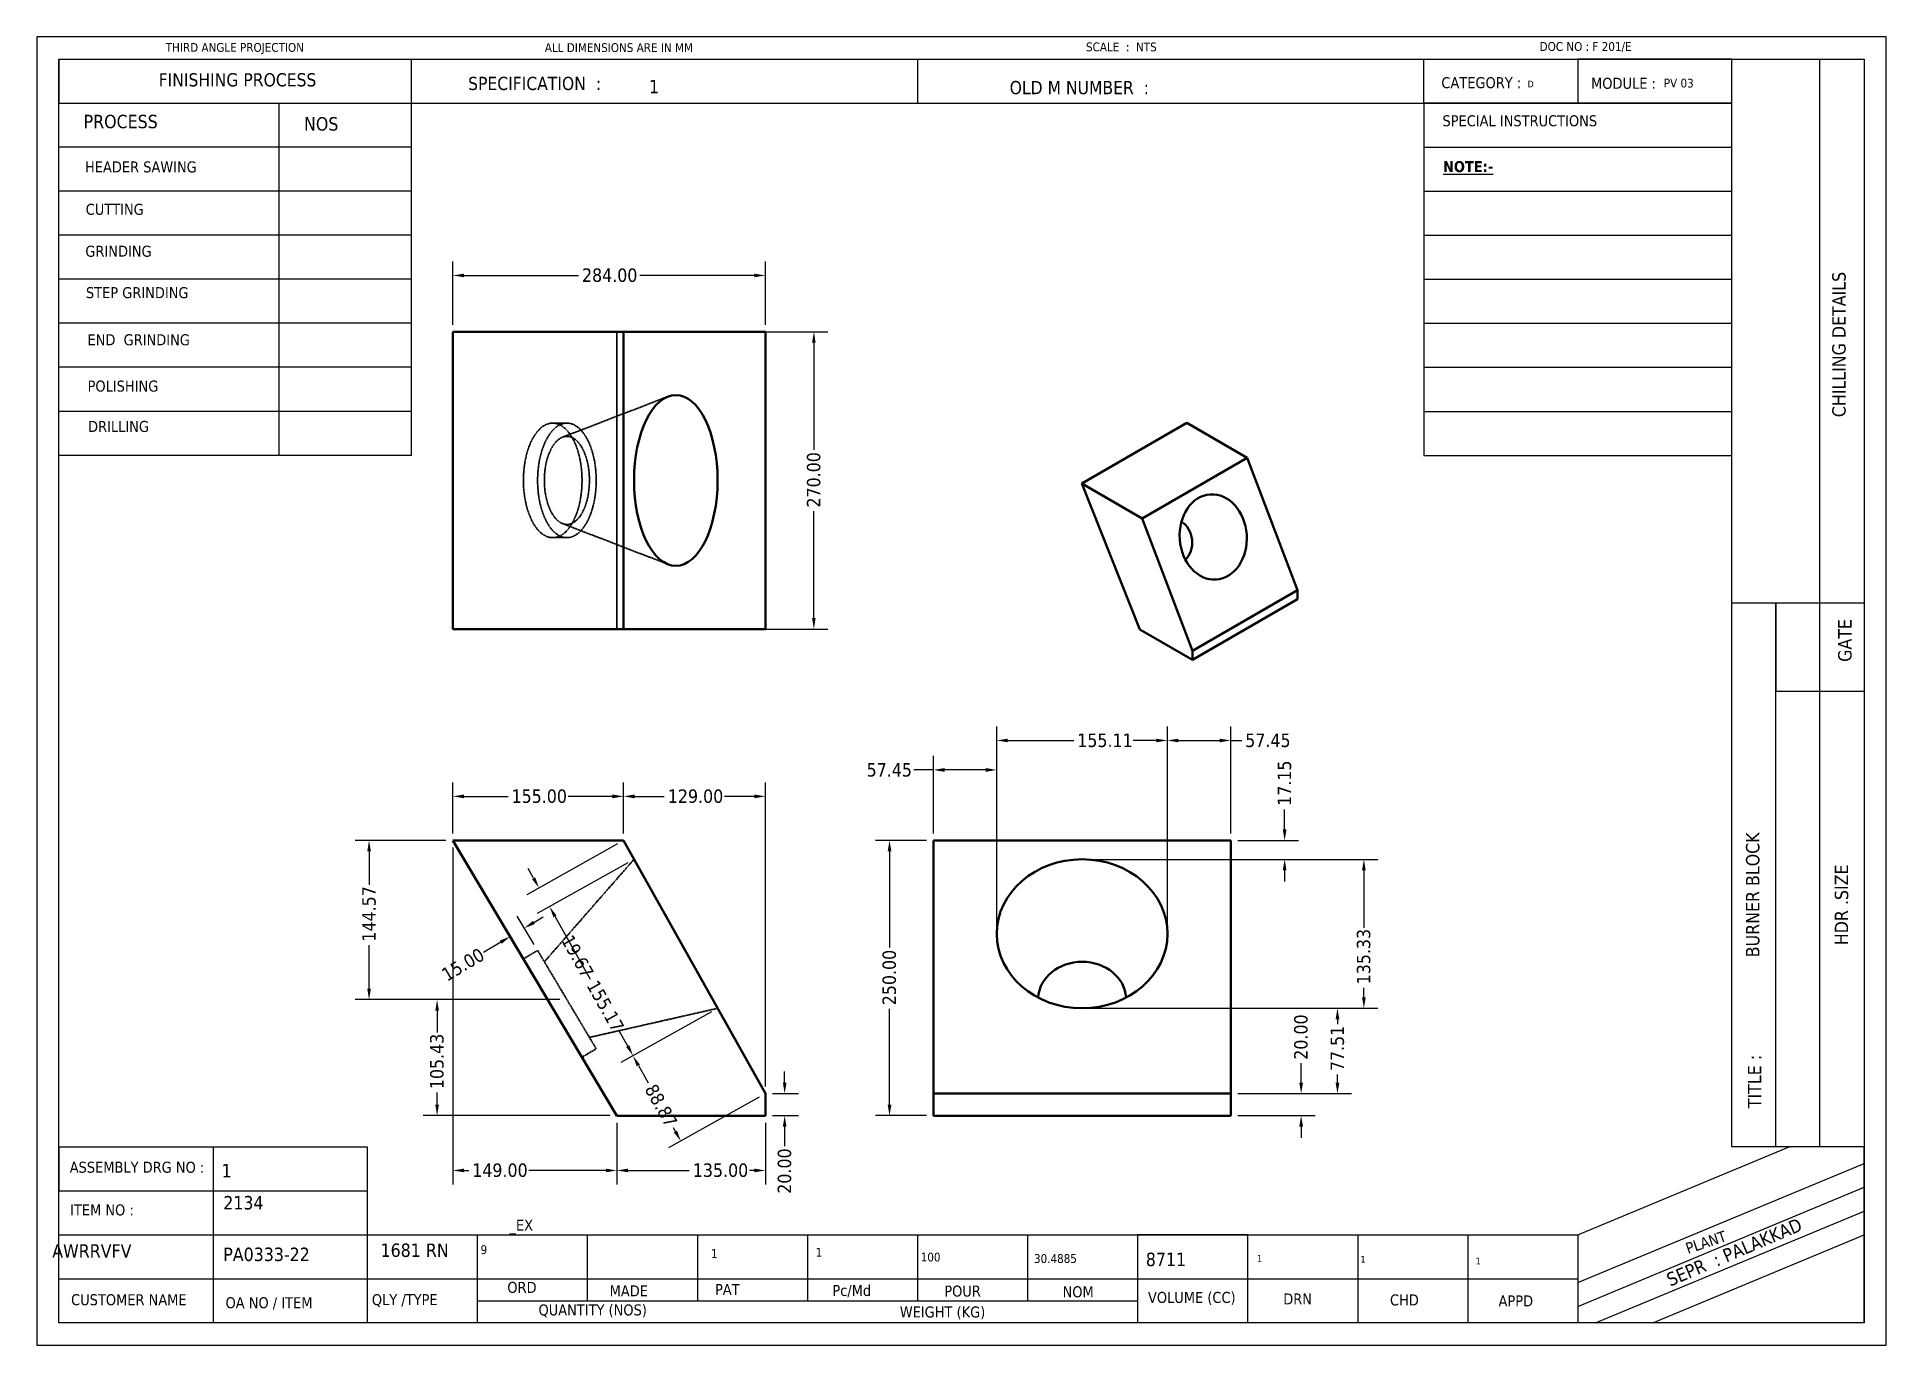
# Model space of a CAD drawing. Header units: millimetres. Extents: x 0 to 1680, y 0 to 1188.
import ezdxf

# ---------------------------------------------------------------- set-up
doc = ezdxf.new("R2010")
doc.units = ezdxf.units.MM
doc.header["$LTSCALE"] = 4
doc.linetypes.add('DASHED', pattern=[0.2067, 0.1654, -0.0413])
for name, color, linetype, lineweight in [('Dimension (ANSI)', 7, 'Continuous', 25), ('Hidden (ANSI)', 7, 'DASHED', 35), ('Sketch Geometry (ANSI)', 7, 'Continuous', 25), ('Symbol (ANSI)', 7, 'Continuous', 25), ('Visible (ANSI)', 7, 'Continuous', 50)]:
    doc.layers.add(name, color=color, linetype=linetype, lineweight=lineweight)
doc.layers.add('SEPR TEMP BORDER', color=7, linetype='Continuous', lineweight=25, true_color=0xff8080)
doc.layers.add('TEXT', color=7, linetype='Continuous', lineweight=25, true_color=0xff8080)
doc.styles.add('Note Text (ANSI)', font='tahoma.ttf')
doc.styles.add('Text Style46', font='tahoma.ttf')
doc.styles.add('Text Style47', font='tahoma.ttf')
doc.dimstyles.new('Default - mm (ANSI)', dxfattribs={"dimscale": 4, "dimtxt": 3.048, "dimasz": 2.5, "dimexe": 3.175, "dimexo": 1.6002, "dimgap": 0.8, "dimtad": 0, "dimtoh": 1, "dimrnd": 1e-08, "dimzin": 4, "dimdsep": 46, "dimtxsty": 'Note Text (ANSI)', "dimcen": 0.09, "dimdle": 10, "dimclrd": 256, "dimclre": 256, "dimclrt": 256, "dimadec": 1, "dimazin": 1, "dimtfac": 1, "dimtofl": 0, "dimtmove": 0, "dimatfit": 3, "dimfxl": 1, "dimtolj": 1, "dimtzin": 4, "dimlwd": -1, "dimlwe": -1, "dimarcsym": 0})

# ---------------------------------------------------------------- blocks, each defined once
blk = doc.blocks.new('*D4')
at = {"layer": 'Defpoints', "color": 0, "transparency": 16777216}
for p in [(532.9, 498.3), (377.9, 458.3), (532.9, 458.3)]:
    blk.add_point(p, dxfattribs=at)
at = {"layer": 'Dimension (ANSI)', "transparency": 16777216}
for p, q in [((377.9, 464.7), (377.9, 511)), ((532.9, 464.7), (532.9, 511)), ((387.9, 498.3), (428, 498.3)), ((522.9, 498.3), (482.7, 498.3))]:
    blk.add_line(p, q, dxfattribs=at)
for points in [[(387.9, 500), (387.9, 496.6), (377.9, 498.3)], [(522.9, 500), (522.9, 496.6), (532.9, 498.3)]]:
    blk.add_solid(points, dxfattribs=at)
at = {"layer": 'Dimension (ANSI)', "transparency": 16777216, "insert": (431.2, 504.6), "char_height": 12.19, "attachment_point": 1, "style": 'Note Text (ANSI)'}
blk.add_mtext('\\A1;155.00', dxfattribs=at)
blk = doc.blocks.new('*D5')
at = {"layer": 'Defpoints', "color": 0, "transparency": 16777216}
for p in [(661.9, 498.3), (532.9, 458.3), (661.9, 228.3)]:
    blk.add_point(p, dxfattribs=at)
at = {"layer": 'Dimension (ANSI)', "transparency": 16777216}
for p, q in [((532.9, 464.7), (532.9, 511)), ((661.9, 234.7), (661.9, 511)), ((542.9, 498.3), (570, 498.3)), ((651.9, 498.3), (624.7, 498.3))]:
    blk.add_line(p, q, dxfattribs=at)
for points in [[(542.9, 500), (542.9, 496.6), (532.9, 498.3)], [(651.9, 500), (651.9, 496.6), (661.9, 498.3)]]:
    blk.add_solid(points, dxfattribs=at)
at = {"layer": 'Dimension (ANSI)', "transparency": 16777216, "insert": (573.2, 504.6), "char_height": 12.19, "attachment_point": 1, "style": 'Note Text (ANSI)'}
blk.add_mtext('\\A1;129.00', dxfattribs=at)
blk = doc.blocks.new('*D6')
at = {"layer": 'Defpoints', "color": 0, "transparency": 16777216}
for p in [(661.9, 228.3), (679.3, 228.3), (661.9, 208.3)]:
    blk.add_point(p, dxfattribs=at)
at = {"layer": 'Dimension (ANSI)', "transparency": 16777216}
for p, q in [((679.3, 238.3), (679.3, 248.3)), ((668.3, 228.3), (692, 228.3)), ((668.3, 208.3), (692, 208.3)), ((679.3, 198.3), (679.3, 180.7))]:
    blk.add_line(p, q, dxfattribs=at)
for points in [[(677.7, 238.3), (681, 238.3), (679.3, 228.3)], [(677.7, 198.3), (681, 198.3), (679.3, 208.3)]]:
    blk.add_solid(points, dxfattribs=at)
at = {"layer": 'Dimension (ANSI)', "transparency": 16777216, "insert": (673, 137.4), "char_height": 12.19, "attachment_point": 1, "rotation": 90, "style": 'Note Text (ANSI)'}
blk.add_mtext('\\A1;20.00', dxfattribs=at)
blk = doc.blocks.new('*D7')
at = {"layer": 'Defpoints', "color": 0, "transparency": 16777216}
for p in [(526.9, 208.3), (661.9, 208.3), (661.9, 158.5)]:
    blk.add_point(p, dxfattribs=at)
at = {"layer": 'Dimension (ANSI)', "transparency": 16777216}
for p, q in [((526.9, 201.9), (526.9, 145.8)), ((661.9, 201.9), (661.9, 145.8)), ((536.9, 158.5), (592.7, 158.5)), ((651.9, 158.5), (647.4, 158.5))]:
    blk.add_line(p, q, dxfattribs=at)
for points in [[(536.9, 160.2), (536.9, 156.9), (526.9, 158.5)], [(651.9, 160.2), (651.9, 156.9), (661.9, 158.5)]]:
    blk.add_solid(points, dxfattribs=at)
at = {"layer": 'Dimension (ANSI)', "transparency": 16777216, "insert": (595.9, 164.9), "char_height": 12.19, "attachment_point": 1, "style": 'Note Text (ANSI)'}
blk.add_mtext('\\A1;135.00', dxfattribs=at)
blk = doc.blocks.new('*D8')
at = {"layer": 'Defpoints', "color": 0, "transparency": 16777216}
for p in [(377.9, 458.3), (526.9, 208.3), (526.9, 158.5)]:
    blk.add_point(p, dxfattribs=at)
at = {"layer": 'Dimension (ANSI)', "transparency": 16777216}
for p, q in [((377.9, 451.9), (377.9, 145.8)), ((526.9, 201.9), (526.9, 145.8)), ((387.9, 158.5), (392.3, 158.5)), ((516.9, 158.5), (447, 158.5))]:
    blk.add_line(p, q, dxfattribs=at)
for points in [[(387.9, 160.2), (387.9, 156.9), (377.9, 158.5)], [(516.9, 160.2), (516.9, 156.9), (526.9, 158.5)]]:
    blk.add_solid(points, dxfattribs=at)
at = {"layer": 'Dimension (ANSI)', "transparency": 16777216, "insert": (395.5, 164.9), "char_height": 12.19, "attachment_point": 1, "style": 'Note Text (ANSI)'}
blk.add_mtext('\\A1;149.00', dxfattribs=at)
blk = doc.blocks.new('*D9')
at = {"layer": 'Defpoints', "color": 0, "transparency": 16777216}
for p in [(377.9, 458.3), (301.7, 313.7), (481.5, 313.7)]:
    blk.add_point(p, dxfattribs=at)
at = {"layer": 'Dimension (ANSI)', "transparency": 16777216}
for p, q in [((371.5, 458.3), (289, 458.3)), ((301.7, 448.3), (301.7, 418)), ((301.7, 323.7), (301.7, 363.2)), ((475.1, 313.7), (289, 313.7))]:
    blk.add_line(p, q, dxfattribs=at)
for points in [[(300.1, 448.3), (303.4, 448.3), (301.7, 458.3)], [(300.1, 323.7), (303.4, 323.7), (301.7, 313.7)]]:
    blk.add_solid(points, dxfattribs=at)
at = {"layer": 'Dimension (ANSI)', "transparency": 16777216, "insert": (295.5, 366.4), "char_height": 12.19, "attachment_point": 1, "rotation": 90, "style": 'Note Text (ANSI)'}
blk.add_mtext('\\A1;144.57', dxfattribs=at)
blk = doc.blocks.new('*D10')
at = {"layer": 'Defpoints', "color": 0, "transparency": 16777216}
for p in [(481.5, 313.7), (363.5, 208.3), (526.9, 208.3)]:
    blk.add_point(p, dxfattribs=at)
at = {"layer": 'Dimension (ANSI)', "transparency": 16777216}
for p, q in [((475.1, 313.7), (350.8, 313.7)), ((363.5, 303.7), (363.5, 283.7)), ((363.5, 218.3), (363.5, 229.2)), ((520.5, 208.3), (350.8, 208.3))]:
    blk.add_line(p, q, dxfattribs=at)
for points in [[(361.9, 303.7), (365.2, 303.7), (363.5, 313.7)], [(361.9, 218.3), (365.2, 218.3), (363.5, 208.3)]]:
    blk.add_solid(points, dxfattribs=at)
at = {"layer": 'Dimension (ANSI)', "transparency": 16777216, "insert": (357.2, 232.4), "char_height": 12.19, "attachment_point": 1, "rotation": 90, "style": 'Note Text (ANSI)'}
blk.add_mtext('\\A1;105.43', dxfattribs=at)
blk = doc.blocks.new('*D11')
at = {"layer": 'Defpoints', "color": 0, "transparency": 16777216}
for p in [(532.9, 458.3), (542.5, 441.1), (465.7, 398.1)]:
    blk.add_point(p, dxfattribs=at)
at = {"layer": 'Dimension (ANSI)', "transparency": 16777216}
for p, q in [((527.3, 455.2), (445, 409)), ((536.9, 438), (454.6, 391.9)), ((451.2, 424), (446.3, 432.7)), ((470.6, 389.4), (479.4, 373.6))]:
    blk.add_line(p, q, dxfattribs=at)
for points in [[(452.7, 424.8), (449.8, 423.1), (456.1, 415.2)], [(472.1, 390.2), (469.2, 388.5), (465.7, 398.1)]]:
    blk.add_solid(points, dxfattribs=at)
at = {"layer": 'Dimension (ANSI)', "transparency": 16777216, "insert": (486.5, 373.9), "char_height": 12.19, "attachment_point": 1, "rotation": 299.2867, "style": 'Note Text (ANSI)'}
blk.add_mtext('\\A1;19.67', dxfattribs=at)
blk = doc.blocks.new('*D12')
at = {"layer": 'Defpoints', "color": 0, "transparency": 16777216}
for p in [(542.5, 441.1), (618.4, 305.8), (541.6, 262.7)]:
    blk.add_point(p, dxfattribs=at)
at = {"layer": 'Dimension (ANSI)', "transparency": 16777216}
for p, q in [((536.9, 438), (454.6, 391.9)), ((470.6, 389.4), (502.5, 332.4)), ((612.8, 302.7), (530.6, 256.5)), ((536.7, 271.5), (529.3, 284.6))]:
    blk.add_line(p, q, dxfattribs=at)
for points in [[(472.1, 390.2), (469.2, 388.5), (465.7, 398.1)], [(538.2, 272.3), (535.3, 270.7), (541.6, 262.7)]]:
    blk.add_solid(points, dxfattribs=at)
at = {"layer": 'Dimension (ANSI)', "transparency": 16777216, "insert": (509.6, 332.7), "char_height": 12.19, "attachment_point": 1, "rotation": 299.2867, "style": 'Note Text (ANSI)'}
blk.add_mtext('\\A1;155.17', dxfattribs=at)
blk = doc.blocks.new('*D13')
at = {"layer": 'Defpoints', "color": 0, "transparency": 16777216}
for p in [(618.4, 305.8), (541.5, 262.7), (661.9, 228.3)]:
    blk.add_point(p, dxfattribs=at)
at = {"layer": 'Dimension (ANSI)', "transparency": 16777216}
for p, q in [((612.8, 302.7), (530.4, 256.5)), ((546.4, 254), (555.3, 238.1)), ((656.3, 225.2), (573.9, 179)), ((580.1, 193.9), (578.2, 197.2))]:
    blk.add_line(p, q, dxfattribs=at)
for points in [[(547.8, 254.8), (544.9, 253.1), (541.5, 262.7)], [(581.5, 194.7), (578.6, 193.1), (585, 185.2)]]:
    blk.add_solid(points, dxfattribs=at)
at = {"layer": 'Dimension (ANSI)', "transparency": 16777216, "insert": (562.4, 238.4), "char_height": 12.19, "attachment_point": 1, "rotation": 299.2867, "style": 'Note Text (ANSI)'}
blk.add_mtext('\\A1;88.87', dxfattribs=at)
blk = doc.blocks.new('*D14')
at = {"layer": 'Defpoints', "color": 0, "transparency": 16777216}
for p in [(442.8, 378.6), (454.9, 358.4), (442, 350.7)]:
    blk.add_point(p, dxfattribs=at)
at = {"layer": 'Dimension (ANSI)', "transparency": 16777216}
for p, q in [((451.6, 363.9), (436.3, 389.5)), ((451.4, 383.7), (460, 388.9)), ((438.7, 356.2), (423.4, 381.9)), ((421.3, 365.8), (405.8, 356.6))]:
    blk.add_line(p, q, dxfattribs=at)
for points in [[(420.5, 367.3), (422.2, 364.4), (429.9, 371)], [(450.5, 385.2), (452.2, 382.3), (442.8, 378.6)]]:
    blk.add_solid(points, dxfattribs=at)
at = {"layer": 'Dimension (ANSI)', "transparency": 16777216, "insert": (366.2, 340.3), "char_height": 12.19, "attachment_point": 1, "rotation": 30.7949, "style": 'Note Text (ANSI)'}
blk.add_mtext('\\A1;15.00', dxfattribs=at)
blk = doc.blocks.new('*D15')
at = {"layer": 'Defpoints', "color": 0, "transparency": 16777216}
for p in [(1084.6, 228.3), (1084.6, 208.3), (1148.6, 208.3)]:
    blk.add_point(p, dxfattribs=at)
at = {"layer": 'Dimension (ANSI)', "transparency": 16777216}
for p, q in [((1148.6, 238.3), (1148.6, 255.9)), ((1091, 228.3), (1161.3, 228.3)), ((1091, 208.3), (1161.3, 208.3)), ((1148.6, 198.3), (1148.6, 188.3))]:
    blk.add_line(p, q, dxfattribs=at)
for points in [[(1146.9, 238.3), (1150.3, 238.3), (1148.6, 228.3)], [(1146.9, 198.3), (1150.3, 198.3), (1148.6, 208.3)]]:
    blk.add_solid(points, dxfattribs=at)
at = {"layer": 'Dimension (ANSI)', "transparency": 16777216, "insert": (1142.2, 259.1), "char_height": 12.19, "attachment_point": 1, "rotation": 90, "style": 'Note Text (ANSI)'}
blk.add_mtext('\\A1;20.00', dxfattribs=at)
blk = doc.blocks.new('*D16')
at = {"layer": 'Defpoints', "color": 0, "transparency": 16777216}
for p in [(814.6, 458.3), (774.6, 208.3), (814.6, 208.3)]:
    blk.add_point(p, dxfattribs=at)
at = {"layer": 'Dimension (ANSI)', "transparency": 16777216}
for p, q in [((808.2, 458.3), (761.9, 458.3)), ((774.6, 448.3), (774.6, 361.1)), ((774.6, 218.3), (774.6, 305.4)), ((808.2, 208.3), (761.9, 208.3))]:
    blk.add_line(p, q, dxfattribs=at)
for points in [[(772.9, 448.3), (776.3, 448.3), (774.6, 458.3)], [(772.9, 218.3), (776.3, 218.3), (774.6, 208.3)]]:
    blk.add_solid(points, dxfattribs=at)
at = {"layer": 'Dimension (ANSI)', "transparency": 16777216, "insert": (768.2, 308.6), "char_height": 12.19, "attachment_point": 1, "rotation": 90, "style": 'Note Text (ANSI)'}
blk.add_mtext('\\A1;250.00', dxfattribs=at)
blk = doc.blocks.new('*D17')
at = {"layer": 'Defpoints', "color": 0, "transparency": 16777216}
for p in [(872, 522.3), (814.6, 458.3), (872, 373.5)]:
    blk.add_point(p, dxfattribs=at)
at = {"layer": 'Dimension (ANSI)', "transparency": 16777216}
for p, q in [((814.6, 522.3), (796.8, 522.3)), ((814.6, 464.7), (814.6, 535)), ((862, 522.3), (824.6, 522.3)), ((872, 379.9), (872, 535))]:
    blk.add_line(p, q, dxfattribs=at)
for points in [[(824.6, 524), (824.6, 520.6), (814.6, 522.3)], [(862, 524), (862, 520.6), (872, 522.3)]]:
    blk.add_solid(points, dxfattribs=at)
at = {"layer": 'Dimension (ANSI)', "transparency": 16777216, "insert": (753.8, 528.5), "char_height": 12.19, "attachment_point": 1, "style": 'Note Text (ANSI)'}
blk.add_mtext('\\A1;57.45', dxfattribs=at)
blk = doc.blocks.new('*D18')
at = {"layer": 'Defpoints', "color": 0, "transparency": 16777216}
for p in [(1027.1, 549.1), (872, 373.5), (1027.1, 373.5)]:
    blk.add_point(p, dxfattribs=at)
at = {"layer": 'Dimension (ANSI)', "transparency": 16777216}
for p, q in [((872, 379.9), (872, 561.8)), ((1027.1, 379.9), (1027.1, 561.8)), ((882, 549.1), (942, 549.1)), ((1017.1, 549.1), (996, 549.1))]:
    blk.add_line(p, q, dxfattribs=at)
for points in [[(882, 550.7), (882, 547.4), (872, 549.1)], [(1017.1, 550.7), (1017.1, 547.4), (1027.1, 549.1)]]:
    blk.add_solid(points, dxfattribs=at)
at = {"layer": 'Dimension (ANSI)', "transparency": 16777216, "insert": (945.2, 555.3), "char_height": 12.19, "attachment_point": 1, "style": 'Note Text (ANSI)'}
blk.add_mtext('\\A1;155.11', dxfattribs=at)
blk = doc.blocks.new('*D19')
at = {"layer": 'Defpoints', "color": 0, "transparency": 16777216}
for p in [(1084.6, 549.1), (1084.6, 458.3), (1027.1, 373.5)]:
    blk.add_point(p, dxfattribs=at)
at = {"layer": 'Dimension (ANSI)', "transparency": 16777216}
for p, q in [((1027.1, 379.9), (1027.1, 561.8)), ((1084.6, 464.7), (1084.6, 561.8)), ((1037.1, 549.1), (1074.6, 549.1)), ((1084.6, 549.1), (1094.6, 549.1))]:
    blk.add_line(p, q, dxfattribs=at)
for points in [[(1037.1, 550.7), (1037.1, 547.4), (1027.1, 549.1)], [(1074.6, 550.7), (1074.6, 547.4), (1084.6, 549.1)]]:
    blk.add_solid(points, dxfattribs=at)
at = {"layer": 'Dimension (ANSI)', "transparency": 16777216, "insert": (1097.8, 555.3), "char_height": 12.19, "attachment_point": 1, "style": 'Note Text (ANSI)'}
blk.add_mtext('\\A1;57.45', dxfattribs=at)
blk = doc.blocks.new('*D20')
at = {"layer": 'Defpoints', "color": 0, "transparency": 16777216}
for p in [(1084.6, 458.3), (1133.6, 458.3), (949.6, 441.1)]:
    blk.add_point(p, dxfattribs=at)
at = {"layer": 'Dimension (ANSI)', "transparency": 16777216}
for p, q in [((1133.6, 468.3), (1133.6, 486.5)), ((1091, 458.3), (1146.3, 458.3)), ((956, 441.1), (1146.3, 441.1)), ((1133.6, 431.1), (1133.6, 421.1))]:
    blk.add_line(p, q, dxfattribs=at)
for points in [[(1131.9, 468.3), (1135.3, 468.3), (1133.6, 458.3)], [(1131.9, 431.1), (1135.3, 431.1), (1133.6, 441.1)]]:
    blk.add_solid(points, dxfattribs=at)
at = {"layer": 'Dimension (ANSI)', "transparency": 16777216, "insert": (1127.3, 489.7), "char_height": 12.19, "attachment_point": 1, "rotation": 90, "style": 'Note Text (ANSI)'}
blk.add_mtext('\\A1;17.15', dxfattribs=at)
blk = doc.blocks.new('*D21')
at = {"layer": 'Defpoints', "color": 0, "transparency": 16777216}
for p in [(949.6, 305.8), (1084.6, 228.3), (1181.6, 228.3)]:
    blk.add_point(p, dxfattribs=at)
at = {"layer": 'Dimension (ANSI)', "transparency": 16777216}
for p, q in [((956, 305.8), (1194.3, 305.8)), ((1181.6, 295.8), (1181.6, 291.5)), ((1181.6, 238.3), (1181.6, 245.6)), ((1091, 228.3), (1194.3, 228.3))]:
    blk.add_line(p, q, dxfattribs=at)
for points in [[(1179.9, 295.8), (1183.3, 295.8), (1181.6, 305.8)], [(1179.9, 238.3), (1183.3, 238.3), (1181.6, 228.3)]]:
    blk.add_solid(points, dxfattribs=at)
at = {"layer": 'Dimension (ANSI)', "transparency": 16777216, "insert": (1175.3, 248.8), "char_height": 12.19, "attachment_point": 1, "rotation": 90, "style": 'Note Text (ANSI)'}
blk.add_mtext('\\A1;77.51', dxfattribs=at)
blk = doc.blocks.new('*D22')
at = {"layer": 'Defpoints', "color": 0, "transparency": 16777216}
for p in [(949.6, 441.1), (949.6, 305.8), (1205.6, 305.8)]:
    blk.add_point(p, dxfattribs=at)
at = {"layer": 'Dimension (ANSI)', "transparency": 16777216}
for p, q in [((956, 441.1), (1218.3, 441.1)), ((1205.6, 431.1), (1205.6, 378.8)), ((1205.6, 315.8), (1205.6, 324.4)), ((956, 305.8), (1218.3, 305.8))]:
    blk.add_line(p, q, dxfattribs=at)
for points in [[(1203.9, 431.1), (1207.3, 431.1), (1205.6, 441.1)], [(1203.9, 315.8), (1207.3, 315.8), (1205.6, 305.8)]]:
    blk.add_solid(points, dxfattribs=at)
at = {"layer": 'Dimension (ANSI)', "transparency": 16777216, "insert": (1199.2, 327.6), "char_height": 12.19, "attachment_point": 1, "rotation": 90, "style": 'Note Text (ANSI)'}
blk.add_mtext('\\A1;135.33', dxfattribs=at)
blk = doc.blocks.new('*D23')
at = {"layer": 'Defpoints', "color": 0, "transparency": 16777216}
for p in [(661.9, 971.4), (377.9, 920.3), (661.9, 920.3)]:
    blk.add_point(p, dxfattribs=at)
at = {"layer": 'Dimension (ANSI)', "transparency": 16777216}
for p, q in [((377.9, 926.7), (377.9, 984.1)), ((661.9, 926.7), (661.9, 984.1)), ((387.9, 971.4), (492, 971.4)), ((651.9, 971.4), (547.7, 971.4))]:
    blk.add_line(p, q, dxfattribs=at)
for points in [[(387.9, 973.1), (387.9, 969.8), (377.9, 971.4)], [(651.9, 973.1), (651.9, 969.8), (661.9, 971.4)]]:
    blk.add_solid(points, dxfattribs=at)
at = {"layer": 'Dimension (ANSI)', "transparency": 16777216, "insert": (495.2, 977.8), "char_height": 12.19, "attachment_point": 1, "style": 'Note Text (ANSI)'}
blk.add_mtext('\\A1;284.00', dxfattribs=at)
blk = doc.blocks.new('*D24')
at = {"layer": 'Defpoints', "color": 0, "transparency": 16777216}
for p in [(377.9, 920.3), (705.9, 920.3), (377.9, 650.3)]:
    blk.add_point(p, dxfattribs=at)
at = {"layer": 'Dimension (ANSI)', "transparency": 16777216}
for p, q in [((384.3, 920.3), (718.6, 920.3)), ((705.9, 910.3), (705.9, 813.1)), ((705.9, 660.3), (705.9, 757.4)), ((384.3, 650.3), (718.6, 650.3))]:
    blk.add_line(p, q, dxfattribs=at)
for points in [[(704.2, 910.3), (707.5, 910.3), (705.9, 920.3)], [(704.2, 660.3), (707.5, 660.3), (705.9, 650.3)]]:
    blk.add_solid(points, dxfattribs=at)
at = {"layer": 'Dimension (ANSI)', "transparency": 16777216, "insert": (699.5, 760.6), "char_height": 12.19, "attachment_point": 1, "rotation": 90, "style": 'Note Text (ANSI)'}
blk.add_mtext('\\A1;270.00', dxfattribs=at)

msp = doc.modelspace()

# ---------------------------------------------------------------- linework, layer by layer
at = {"layer": 'Hidden (ANSI)'}
for p, q in [((526.856, 650.283), (526.856, 920.283)), ((477.513, 824.526), (573.392, 861.491)), ((468.594, 837.283), (481.479, 837.283)), ((477.513, 746.04), (573.392, 709.074)), ((468.594, 733.283), (481.479, 733.283)), ((461, 348.078), (542.476, 441.131)), ((441.971, 350.707), (454.857, 358.386)), ((508.101, 269.05), (454.857, 358.386)), ((501.957, 279.358), (618.38, 305.797)), ((495.216, 261.37), (508.101, 269.05))]:
    msp.add_line(p, q, dxfattribs=at)
for centre, major_axis in [((468.594, 785.283), (0, -52)), ((481.479, 785.283), (0, -52)), ((481.479, 785.283), (0, -40))]:
    msp.add_ellipse(centre, major_axis=major_axis, ratio=0.51196704, dxfattribs=at)
at = {"layer": 'SEPR TEMP BORDER'}
for p, q in [((1680, 1188), (0, 1188)), ((0, 1188), (0, 0)), ((1680, 0), (1680, 1188)), ((20, 1168), (1660, 1168)), ((20, 20), (20, 1168)), ((20, 1168), (20, 1128)), ((20, 1168), (340, 1168)), ((20, 1168), (220, 1168)), ((340, 1168), (340, 808)), ((800, 1168), (800, 1128)), ((1260, 1128), (1260, 1168)), ((1400, 1168), (1400, 1128)), ((1540, 674), (1540, 1168)), ((1620, 674), (1620, 1168)), ((1660, 1168), (1660, 20)), ((20, 1128), (1540, 1128)), ((220, 808), (220, 1128)), ((1540, 1128), (1260, 1128)), ((1260, 1128), (1260, 808)), ((340, 1088), (20, 1088)), ((1260, 1088), (1540, 1088)), ((340, 1048), (20, 1048)), ((1260, 1048), (1540, 1048)), ((340, 1008), (20, 1008)), ((1260, 1008), (1540, 1008)), ((340, 968), (20, 968)), ((1260, 968), (1540, 968)), ((340, 928), (20, 928)), ((1260, 928), (1540, 928)), ((340, 888), (20, 888)), ((1260, 888), (1540, 888)), ((340, 848), (20, 848)), ((1260, 848), (1540, 848)), ((340, 808), (20, 808)), ((340, 808), (220, 808)), ((1260, 808), (1540, 808)), ((1540, 180), (1540, 674)), ((1540, 674), (1660, 674)), ((1580, 180), (1580, 674)), ((1580, 674), (1580, 594)), ((1620, 180), (1620, 674)), ((1580, 594), (1660, 594)), ((20, 180), (160, 180)), ((20, 180), (20, 140)), ((160, 180), (160, 20)), ((160, 180), (300, 180)), ((300, 180), (300, 20)), ((1400, 100), (1592, 180)), ((1660, 180), (1540, 180)), ((1660, 20), (1660, 180)), ((1400, 56.667), (1660, 165)), ((20, 140), (300, 140)), ((1400, 35), (1660, 143.333)), ((1416, 20), (1660, 121.667)), ((20, 100), (300, 100)), ((300, 100), (1400, 100)), ((300, 100), (400, 100)), ((400, 100), (400, 20)), ((400, 100), (500, 100)), ((500, 100), (500, 40)), ((600, 100), (600, 40)), ((700, 100), (700, 40)), ((800, 100), (800, 40)), ((900, 100), (900, 40)), ((1100, 100), (1000, 100)), ((1000, 100), (1000, 20)), ((1100, 100), (1100, 20)), ((1200, 100), (1200, 20)), ((1300, 100), (1300, 20)), ((1400, 100), (1400, 20)), ((1468, 20), (1660, 100)), ((20, 60), (300, 60)), ((300, 60), (1400, 60)), ((400, 60), (400, 40)), ((400, 40), (1000, 40)), ((1660, 20), (20, 20)), ((0, 0), (1680, 0))]:
    msp.add_line(p, q, dxfattribs=at)
at = {"layer": 'Sketch Geometry (ANSI)'}
for p, q in [((340, 1168), (800, 1168)), ((1540, 1168), (1400, 1168))]:
    msp.add_line(p, q, dxfattribs=at)
at = {"layer": 'Visible (ANSI)'}
for p, q in [((377.856, 920.283), (532.856, 920.283)), ((377.856, 650.283), (377.856, 920.283)), ((532.856, 920.283), (661.856, 920.283)), ((532.856, 650.283), (532.856, 920.283)), ((661.856, 650.283), (661.856, 920.283)), ((949.362, 782.319), (1044.821, 837.433)), ((1044.821, 837.433), (1099.622, 805.794)), ((1004.162, 750.68), (1099.622, 805.794)), ((1099.622, 805.794), (1145.23, 685.564)), ((1004.162, 750.68), (949.362, 782.319)), ((949.362, 782.319), (1002.041, 649.843)), ((1049.771, 630.451), (1004.162, 750.68)), ((1049.771, 630.451), (1145.23, 685.564)), ((1049.771, 622.286), (1145.23, 677.399)), ((1145.23, 685.564), (1145.23, 677.399)), ((532.856, 650.283), (377.856, 650.283)), ((661.856, 650.283), (532.856, 650.283)), ((1002.041, 649.843), (1049.771, 622.286)), ((1049.771, 622.286), (1049.771, 630.451)), ((532.856, 458.284), (377.856, 458.284)), ((377.856, 458.284), (526.856, 208.284)), ((661.856, 228.284), (532.856, 458.284)), ((814.592, 228.284), (814.592, 458.284)), ((814.592, 458.284), (1084.592, 458.284)), ((1084.592, 458.284), (1084.592, 228.284)), ((661.856, 208.284), (661.856, 228.284)), ((814.592, 208.284), (814.592, 228.284)), ((814.592, 228.284), (1084.592, 228.284)), ((1084.592, 228.284), (1084.592, 208.284)), ((526.856, 208.284), (661.856, 208.284)), ((814.592, 208.284), (1084.592, 208.284))]:
    msp.add_line(p, q, dxfattribs=at)
for centre, major_axis, ratio in [((580.428, 785.283), (0, 77.553), 0.48936806), ((1068.711, 733.899), (-2.74, 38.693), 0.78575923), ((949.592, 373.464), (77.553, 0), 0.87251669)]:
    msp.add_ellipse(centre, major_axis=major_axis, ratio=ratio, dxfattribs=at)
for centre, major_axis, ratio, start_param, end_param in [((1033.728, 729.705), (-2.204, 19.878), 0.79153113, 3.65928139, 5.74963112), ((949.592, 313.718), (40, 0), 0.8590051, 0.05087741, 3.09071524)]:
    msp.add_ellipse(centre, major_axis=major_axis, ratio=ratio, start_param=start_param, end_param=end_param, dxfattribs=at)

# ---------------------------------------------------------------- texts
at = {"layer": 'Symbol (ANSI)', "attachment_point": 1}
for s, insert, char_height, width, style in [('\\fTahoma|b0|i0;1', (556.104, 1149.014), 12.192, 192.24163, 'Note Text (ANSI)'), ('\\fTahoma|b0|i0;\\H6.0000;D', (1354.452, 1148.271), 6, 38.49831, 'Text Style47'), ('\\fTahoma|b0|i0;\\H8.0000;PV 03', (1478.085, 1150.149), 8, 43.19322, 'Text Style46'), ('\\fTahoma|b0|i0;1', (167.726, 164.372), 12.192, 86.10509, 'Note Text (ANSI)'), ('\\fTahoma|b0|i0;2134', (169.255, 135.33), 12.192, 102.91851, 'Note Text (ANSI)'), ('\\fTahoma|b0|i0;AWRRVFV', (13.858, 91.513), 12.192, 104.447, 'Note Text (ANSI)'), ('\\fTahoma|b0|i0;PA0333-22', (169.255, 88.456), 12.192, 83.04811, 'Note Text (ANSI)'), ('\\fTahoma|b0|i0;1681 RN', (312.156, 92.191), 12.192, 67.19179, 'Note Text (ANSI)'), ('\\fTahoma|b0|i0;\\H8.0000;9', (402.999, 90.579), 8, 59.12878, 'Text Style46'), ('\\fTahoma|b0|i0;\\H8.0000;1', (612.369, 87.085), 8, 69.6107, 'Text Style46'), ('\\fTahoma|b0|i0;\\H8.0000;1', (707.512, 88.16), 8, 69.6107, 'Text Style46'), ('\\fTahoma|b0|i0;\\H8.0000;100', (802.924, 83.859), 8, 77.40494, 'Text Style46'), ('\\fTahoma|b0|i0;8711', (1007.456, 83.859), 12.192, 47.30302, 'Note Text (ANSI)'), ('\\fTahoma|b0|i0;\\H8.0000;30.4885', (905.862, 82.516), 8, 43.00275, 'Text Style46'), ('\\fTahoma|b0|i0;\\H6.0000;1', (1108.513, 81.709), 6, 61.27891, 'Text Style47'), ('\\fTahoma|b0|i0;\\H6.0000;1', (1202.581, 80.903), 6, 38.97124, 'Text Style47'), ('\\fTahoma|b0|i0;\\H6.0000;1', (1307.132, 79.29), 6, 66.65426, 'Text Style47')]:
    msp.add_mtext(s, dxfattribs=dict(at, insert=insert, char_height=char_height, width=width, style=style))
at = {"layer": 'Symbol (ANSI)', "insert": (1552.751, 352.117), "char_height": 12.192, "attachment_point": 1, "rotation": 90, "style": 'Note Text (ANSI)'}
msp.add_mtext('\\fTahoma|b0|i0;BURNER BLOCK', dxfattribs=at)
at = {"layer": 'TEXT', "attachment_point": 1, "style": 'Note Text (ANSI)'}
for s, insert, char_height, width in [('\\fTahoma|b0|i0;\\H8.0000;THIRD ANGLE PROJECTION', (116.967, 1182.555), 8, 189.11631), ('\\fTahoma|b0|i0;\\H8.0000;ALL DIMENSIONS ARE IN MM', (461.415, 1182.377), 8, 189.11631), ('\\fTahoma|b0|i0;\\H8.0000;SCALE  :  NTS', (953.116, 1182.995), 8, 189.11631), ('\\fTahoma|b0|i0;\\H8.0000;DOC NO : F 201/E', (1365.284, 1183.377), 8, 189.11631), ('\\fTahoma|b0|i0;\\H12.0000;FINISHING PROCESS', (110.554, 1155.12), 12, 189.11631), ('\\fTahoma|b0|i0;\\H12.0000;SPECIFICATION  :', (391.75, 1151.825), 12, 189.11631), ('\\fTahoma|b0|i0;\\H12.0000;OLD M NUMBER  :', (883.74, 1148.058), 12, 189.11631), ('\\fTahoma|b0|i0;\\H10.0000;CATEGORY :', (1275.998, 1151.516), 10, 189.11631), ('\\fTahoma|b0|i0;\\H10.0000;MODULE :', (1412.032, 1150.953), 10, 189.11631), ('\\fTahoma|b0|i0;PROCESS', (42.346, 1117.336), 12.192, 122.47726), ('\\fTahoma|b0|i0;NOS', (242.645, 1115.184), 12.192, 122.47726), ('\\fTahoma|b0|i0;\\H10.0000;SPECIAL INSTRUCTIONS', (1276.991, 1116.921), 10, 189.11631), ('\\fTahoma|b1|i0;\\H10.0000;\\LNOTE:-', (1277.482, 1075.309), 10, 189.11631), ('\\fTahoma|b0|i0;\\H10.0000;HEADER SAWING', (43.635, 1075.003), 10, 122.47726), ('\\fTahoma|b0|i0;\\H10.0000;CUTTING', (44.279, 1036.5), 10, 122.47726), ('\\fTahoma|b0|i0;\\H10.0000;GRINDING', (43.982, 998.447), 10, 122.47726), ('\\fTahoma|b0|i0;\\H10.0000;STEP GRINDING', (44.481, 960.8), 10, 122.47726), ('\\fTahoma|b0|i0;\\H10.0000;END  GRINDING', (45.882, 918.011), 10, 122.47726), ('\\fTahoma|b0|i0;\\H10.0000;POLISHING', (45.961, 875.948), 10, 122.47726), ('\\fTahoma|b0|i0;\\H10.0000;DRILLING', (46.412, 839.281), 10, 122.47726), ('\\fTahoma|b0|i0;\\H10.0000;ASSEMBLY DRG NO :', (29.719, 166.477), 10, 176.01459), ('\\fTahoma|b0|i0;\\H10.0000;ITEM NO :', (30.052, 127.696), 10, 176.01459), ('\\fTahoma|b0|i0;\\H10.0000;MADE', (520.279, 54.188), 10, 176.01459), ('\\fTahoma|b0|i0;\\H10.0000;PAT', (616.012, 55.458), 10, 176.01459), ('\\fTahoma|b0|i0;\\H10.0000;Pc/Md', (722.666, 54.543), 10, 176.01459), ('\\fTahoma|b0|i0;\\H10.0000;POUR', (824.356, 53.972), 10, 176.01459), ('\\fTahoma|b0|i0;\\H10.0000;NOM', (931.867, 53.33), 10, 176.01459), ('\\fTahoma|b0|i0;\\H10.0000;CUSTOMER NAME', (30.996, 46.133), 10, 176.01459), ('\\fTahoma|b0|i0;\\H10.0000;OA NO / ITEM', (171.285, 43.41), 10, 176.01459), ('\\fTahoma|b0|i0;\\H10.0000;QLY /TYPE', (304.24, 46.188), 10, 176.01459), ('\\fTahoma|b0|i0;\\H10.0000;QUANTITY (NOS)', (455.682, 36.858), 10, 176.01459), ('\\fTahoma|b0|i0;\\H10.0000;WEIGHT (KG)', (783.963, 34.988), 10, 176.01459), ('\\fTahoma|b0|i0;\\H10.0000;VOLUME (CC)', (1009.43, 48.214), 10, 176.01459), ('\\fTahoma|b0|i0;\\H10.0000;DRN', (1132.353, 46.808), 10, 176.01459), ('\\fTahoma|b0|i0;\\H10.0000;CHD', (1229.329, 45.943), 10, 176.01459), ('\\fTahoma|b0|i0;\\H10.0000;APPD', (1327.927, 45.078), 10, 176.01459)]:
    msp.add_mtext(s, dxfattribs=dict(at, insert=insert, char_height=char_height, width=width))
at = {"layer": 'TEXT', "char_height": 12.192, "attachment_point": 1, "rotation": 90, "style": 'Note Text (ANSI)'}
for s, insert in [('\\fTahoma|b0|i0;CHILLING DETAILS', (1631.116, 842.666)), ('\\fTahoma|b0|i0;GATE', (1636.5, 620.478)), ('\\fTahoma|b0|i0;HDR .SIZE', (1633.412, 363.093)), ('\\fTahoma|b0|i0;TITLE :', (1554.528, 215.097))]:
    msp.add_mtext(s, dxfattribs=dict(at, insert=insert))
at = {"layer": 'TEXT', "char_height": 10, "width": 176.01459, "attachment_point": 1, "line_spacing_factor": 2.4, "style": 'Note Text (ANSI)'}
for s, insert in [('\\fTahoma|b0|i0;\\H10.0000;_EX\\P', (429.267, 113.84)), ('\\fTahoma|b0|i0;\\H10.0000;ORD\\P', (427.355, 57.334))]:
    msp.add_mtext(s, dxfattribs=dict(at, insert=insert))
at = {"layer": 'TEXT', "attachment_point": 1, "style": 'Note Text (ANSI)'}
for s, insert, char_height, width, rotation in [('\\fTahoma|b0|i0;SEPR  : PALAKKAD', (1479.165, 64.201), 12.192, 210.18866, 23.1), ('\\fTahoma|b0|i0;\\H10.0000;PLANT', (1496.864, 92.182), 10, 39.89465, 18.4)]:
    msp.add_mtext(s, dxfattribs=dict(at, insert=insert, char_height=char_height, width=width, rotation=rotation))

# ---------------------------------------------------------------- dimensions: what is measured, and where the dimension line sits
at = {"layer": 'Dimension (ANSI)'}
for base, p1, p2, picture, middle in [((661.856, 971.434), (377.856, 920.283), (661.856, 920.283), '*D23', (519.856, 971.434)), ((661.856, 498.284), (532.856, 458.284), (661.856, 228.284), '*D5', (597.356, 498.284))]:
    dim = msp.add_linear_dim(base=base, p1=p1, p2=p2, dimstyle='Default - mm (ANSI)', override={"dimgap": 0.8, "dimtoh": 0, "dimdec": 2, "dimtol": 0, "dimlim": 0, "dimtp": 0, "dimtm": 0, "dimtdec": 2, "dimatfit": 1}, dxfattribs=at)
    dim.commit()
    dim.dimension.update_dxf_attribs({"geometry": picture, "text_midpoint": middle, "dimtype": 160})
for base, p1, p2, angle, override, picture, middle in [((705.856, 920.283), (377.856, 650.283), (377.856, 920.283), 90, {"dimgap": 0.8, "dimtoh": 0, "dimdec": 2, "dimtol": 0, "dimlim": 0, "dimtp": 0, "dimtm": 0, "dimtdec": 2, "dimatfit": 1}, '*D24', (705.856, 785.283)), ((1027.146, 549.07), (872.039, 373.464), (1027.146, 373.464), 180, {"dimgap": 0.8, "dimtoh": 0, "dimdec": 2, "dimtol": 0, "dimlim": 0, "dimtp": 0, "dimtm": 0, "dimtdec": 2, "dimatfit": 1}, '*D18', (969.014, 549.07)), ((1084.592, 549.07), (1027.146, 373.464), (1084.592, 458.284), 180, {"dimgap": 0.8, "dimtoh": 0, "dimdec": 2, "dimtol": 0, "dimlim": 0, "dimtp": 0, "dimtm": 0, "dimtdec": 2, "dimatfit": 2}, '*D19', (1117.693, 549.07)), ((872.039, 522.284), (814.592, 458.284), (872.039, 373.464), 180, {"dimgap": 0.8, "dimtoh": 0, "dimdec": 2, "dimtol": 0, "dimlim": 0, "dimtp": 0, "dimtm": 0, "dimtdec": 2, "dimatfit": 2}, '*D17', (773.737, 522.284)), ((1133.592, 458.284), (949.592, 441.131), (1084.592, 458.284), 90, {"dimgap": 0.8, "dimtoh": 0, "dimdec": 2, "dimtol": 0, "dimlim": 0, "dimtp": 0, "dimtm": 0, "dimtdec": 2, "dimatfit": 1}, '*D20', (1133.592, 509.139)), ((532.856, 498.284), (377.856, 458.284), (532.856, 458.284), 180, {"dimgap": 0.8, "dimtoh": 0, "dimdec": 2, "dimtol": 0, "dimlim": 0, "dimtp": 0, "dimtm": 0, "dimtdec": 2, "dimatfit": 1}, '*D4', (455.356, 498.284)), ((301.746, 313.718), (377.856, 458.284), (481.479, 313.718), 90, {"dimgap": 0.8, "dimtoh": 0, "dimdec": 2, "dimtol": 0, "dimlim": 0, "dimtp": 0, "dimtm": 0, "dimtdec": 2, "dimatfit": 1}, '*D9', (301.746, 390.564)), ((526.856, 158.519), (377.856, 458.284), (526.856, 208.284), 180, {"dimgap": 0.8, "dimtoh": 0, "dimdec": 2, "dimtol": 0, "dimlim": 0, "dimtp": 0, "dimtm": 0, "dimtdec": 2, "dimatfit": 1}, '*D8', (419.667, 158.519)), ((465.724, 398.083), (532.856, 458.284), (542.476, 441.131), 119.28674, {"dimgap": 0.8, "dimtoh": 0, "dimdec": 2, "dimtol": 0, "dimlim": 0, "dimtp": 0, "dimtm": 0, "dimtdec": 2, "dimatfit": 1}, '*D11', (490.602, 353.727)), ((774.592, 208.284), (814.592, 458.284), (814.592, 208.284), 270, {"dimgap": 0.8, "dimtoh": 0, "dimdec": 2, "dimtol": 0, "dimlim": 0, "dimtp": 0, "dimtm": 0, "dimtdec": 2, "dimatfit": 1}, '*D16', (774.592, 333.284)), ((541.628, 262.75), (542.476, 441.131), (618.38, 305.797), 119.28674, {"dimgap": 0.8, "dimtoh": 0, "dimdec": 2, "dimtol": 0, "dimlim": 0, "dimtp": 0, "dimtm": 0, "dimtdec": 2, "dimatfit": 1}, '*D12', (515.947, 308.538)), ((1205.592, 305.797), (949.592, 441.131), (949.592, 305.797), 90, {"dimgap": 0.8, "dimtoh": 0, "dimdec": 2, "dimtol": 0, "dimlim": 0, "dimtp": 0, "dimtm": 0, "dimtdec": 2, "dimatfit": 1}, '*D22', (1205.592, 351.586)), ((442.791, 378.63), (441.971, 350.707), (454.857, 358.386), 210.794942, {"dimgap": 0.8, "dimtoh": 0, "dimdec": 2, "dimtol": 0, "dimlim": 0, "dimtp": 0, "dimtm": 0, "dimtdec": 2, "dimatfit": 1}, '*D14', (386.221, 344.914)), ((363.538, 208.284), (481.479, 313.718), (526.856, 208.284), 90, {"dimgap": 0.8, "dimtoh": 0, "dimdec": 2, "dimtol": 0, "dimlim": 0, "dimtp": 0, "dimtm": 0, "dimtdec": 2, "dimatfit": 1}, '*D10', (363.538, 256.438)), ((541.501, 262.678), (661.856, 228.284), (618.38, 305.797), 299.28674, {"dimgap": 0.8, "dimtoh": 0, "dimdec": 2, "dimtol": 0, "dimlim": 0, "dimtp": 0, "dimtm": 0, "dimtdec": 2, "dimatfit": 1}, '*D13', (566.761, 217.642)), ((1181.592, 228.284), (949.592, 305.797), (1084.592, 228.284), 90, {"dimgap": 0.8, "dimtoh": 0, "dimdec": 2, "dimtol": 0, "dimlim": 0, "dimtp": 0, "dimtm": 0, "dimtdec": 2, "dimatfit": 1}, '*D21', (1181.592, 268.56)), ((1148.592, 208.284), (1084.592, 228.284), (1084.592, 208.284), 270, {"dimgap": 0.8, "dimtoh": 0, "dimdec": 2, "dimtol": 0, "dimlim": 0, "dimtp": 0, "dimtm": 0, "dimtdec": 2, "dimatfit": 1}, '*D15', (1148.592, 279.139)), ((679.348, 228.284), (661.856, 208.284), (661.856, 228.284), 90, {"dimgap": 0.8, "dimtoh": 0, "dimdec": 2, "dimtol": 0, "dimlim": 0, "dimtp": 0, "dimtm": 0, "dimtdec": 2, "dimatfit": 1}, '*D6', (679.348, 157.428)), ((661.856, 158.519), (526.856, 208.284), (661.856, 208.284), 180, {"dimgap": 0.8, "dimtoh": 0, "dimdec": 2, "dimtol": 0, "dimlim": 0, "dimtp": 0, "dimtm": 0, "dimtdec": 2, "dimatfit": 1}, '*D7', (620.044, 158.519))]:
    dim = msp.add_linear_dim(base=base, p1=p1, p2=p2, angle=angle, dimstyle='Default - mm (ANSI)', override=override, dxfattribs=at)
    dim.commit()
    dim.dimension.update_dxf_attribs({"geometry": picture, "text_midpoint": middle, "dimtype": 160})

doc.saveas('drawing.dxf')
